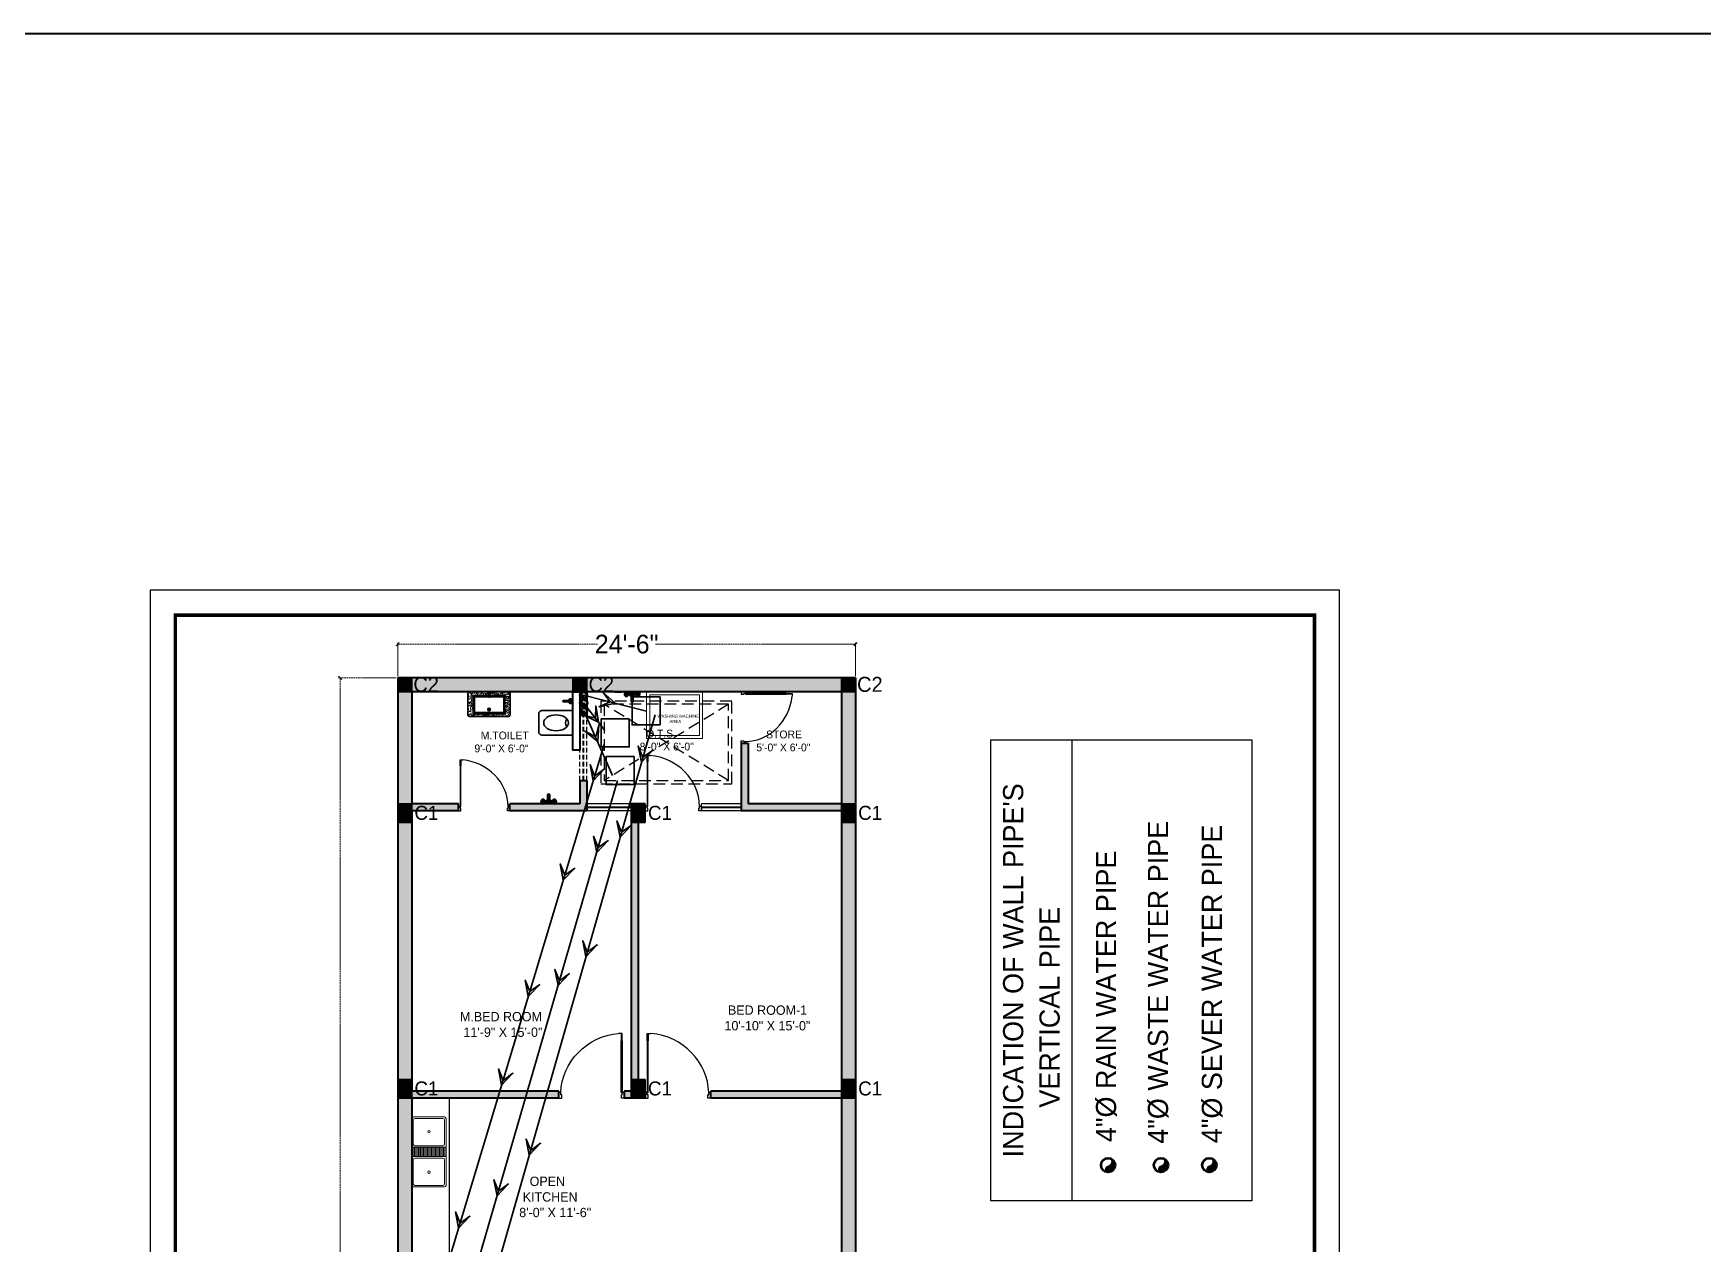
# Model space of a CAD drawing. Header units: millimetres. Extents: x -6808 to 215771, y -89660 to -16303.
# Drawn here: x 109101 to 110174, y -47387 to -46609 of the extents above; entities that cross this region are included whole.
import ezdxf

# ---------------------------------------------------------------- set-up
doc = ezdxf.new("R2010")
doc.units = ezdxf.units.MM
doc.header["$PDMODE"] = 35
for name, pattern in [('ACAD_ISO10W100', [18, 12, -3, 0, -3]), ('DASHED', [0.75, 0.5, -0.25]), ('DASHED2', [0.375, 0.25, -0.125])]:
    doc.linetypes.add(name, pattern=pattern)
doc.layers.get('0').update_dxf_attribs({"color": 8})
for name, color, linetype, lineweight, true_color in [('AR.furniture', 7, 'Continuous', 35, 0x009e9e), ('furniture layout', 7, 'Continuous', 25, 0x006161), ('wall hatch', 7, 'Continuous', 9, 0x4a4a4a)]:
    doc.layers.add(name, color=color, linetype=linetype, lineweight=lineweight, true_color=true_color)
for name, color, linetype, lineweight in [('col.center', 5, 'ACAD_ISO10W100', 15), ('column', 5, 'Continuous', 30), ('dim2', 6, 'Continuous', 20), ('ELECTRICAL', 150, 'Continuous', 30), ('FIXture', 132, 'Continuous', 13), ('FURNITURE 2', 33, 'Continuous', 25), ('plaster line', 150, 'DASHED2', 30), ('PLUMBING', 6, 'Continuous', 13), ('Projection', 190, 'DASHED', 25), ('SANITARY', 6, 'Continuous', 30), ('text', 7, 'Continuous', 25), ('wall', 7, 'Continuous', 35), ('WWP', 6, 'Continuous', 50)]:
    doc.layers.add(name, color=color, linetype=linetype, lineweight=lineweight)
for name, color, linetype in [('FORMAT', 7, 'Continuous'), ('NET 01', 8, 'Continuous'), ('WIN', 5, 'Continuous')]:
    doc.layers.add(name, color=color, linetype=linetype)
doc.styles.add('SAJ', font='eurr____.ttf')
doc.dimstyles.new('SAJ', dxfattribs={"dimtxt": 5, "dimasz": 2, "dimexe": 1, "dimexo": 1, "dimgap": 0.09375, "dimtad": 0, "dimdec": 1, "dimzin": 0, "dimdsep": 46, "dimlunit": 4, "dimtxsty": 'SAJ', "dimblk": 'OBLIQUE', "dimcen": 0.125, "dimdle": 0.375, "dimadec": 0, "dimazin": 0, "dimtfac": 1, "dimtdec": 1, "dimtofl": 0, "dimtmove": 0, "dimatfit": 3, "dimldrblk": 'OBLIQUE', "dimfxl": 1, "dimtolj": 1, "dimtzin": 0, "dimlwd": 5, "dimlwe": 5, "dimarcsym": 1})

# ---------------------------------------------------------------- blocks, each defined once
blk = doc.blocks.new('_Oblique')
at = {"color": 0, "linetype": 'ByBlock', "lineweight": -2}
blk.add_line((-0.5, -0.5), (0.5, 0.5), dxfattribs=at)
blk = doc.blocks.new('*D1456')
at = {"layer": 'Defpoints', "color": 0, "transparency": 16777216}
for p in [(109629.4383211159, -47001.65709706265), (109335.4383211158, -47023.23086066107), (109629.4383211159, -47023.23086066107)]:
    blk.add_point(p, dxfattribs=at)
at = {"layer": 'dim2', "color": 0, "linetype": 'DASHED', "lineweight": 5, "transparency": 16777216}
for p, q in [((109335.4383211158, -47022.23086066107), (109335.4383211158, -47000.65709706263)), ((109629.4383211159, -47022.23086066107), (109629.4383211159, -47000.65709706263)), ((109335.0633211159, -47001.65709706265), (109463.9833376357, -47001.65709706265)), ((109629.8133211158, -47001.65709706265), (109500.893304596, -47001.65709706265))]:
    blk.add_line(p, q, dxfattribs=at)
at = {"layer": 'dim2', "color": 0, "lineweight": 5, "transparency": 16777216, "xscale": 2, "yscale": 2, "zscale": 2, "rotation": 180}
blk.add_blockref('_Oblique', (109335.4383211158, -47001.65709706265), dxfattribs=at)
at = {"layer": 'dim2', "color": 0, "lineweight": 5, "transparency": 16777216, "xscale": 2, "yscale": 2, "zscale": 2}
blk.add_blockref('_Oblique', (109629.4383211159, -47001.65709706265), dxfattribs=at)
at = {"layer": 'dim2', "color": 0, "transparency": 16777216, "insert": (109482.4383211159, -47001.65709706265), "char_height": 12, "attachment_point": 5, "style": 'SAJ'}
blk.add_mtext('\\A1;24\'-6"', dxfattribs=at)
blk = doc.blocks.new('*D1457')
at = {"layer": 'Defpoints', "color": 0, "transparency": 16777216}
for p in [(109335.4383211158, -47023.23086066107), (109298.4519722955, -47811.23086066107), (109335.4383211158, -47811.23086066107)]:
    blk.add_point(p, dxfattribs=at)
at = {"layer": 'dim2', "color": 0, "linetype": 'DASHED', "lineweight": 5, "transparency": 16777216}
for p, q in [((109334.4383211158, -47023.23086066107), (109297.4519722955, -47023.23086066107)), ((109298.4519722955, -47022.85586066107), (109298.4519722955, -47398.81993004432)), ((109298.4519722955, -47811.60586066107), (109298.4519722955, -47435.64179127781)), ((109334.4383211158, -47811.23086066107), (109297.4519722955, -47811.23086066107))]:
    blk.add_line(p, q, dxfattribs=at)
at = {"layer": 'dim2', "color": 0, "lineweight": 5, "transparency": 16777216, "xscale": 2, "yscale": 2, "zscale": 2}
for p, rotation in [((109298.4519722955, -47023.23086066107), 90), ((109298.4519722955, -47811.23086066107), 270)]:
    blk.add_blockref('_Oblique', p, dxfattribs=dict(at, rotation=rotation))
at = {"layer": 'dim2', "color": 0, "transparency": 16777216, "insert": (109298.4519722955, -47417.23086066104), "char_height": 12, "attachment_point": 5, "rotation": 90, "style": 'SAJ'}
blk.add_mtext('\\A1;65\'-8"', dxfattribs=at)
blk = doc.blocks.new('QEWFWE')
at = {"layer": 'NET 01'}
for p, q in [((238503.447248156, 15011.84604531023), (238503.447248156, 15015.76753637501)), ((238503.447248156, 15015.76753637501), (238505.4079936855, 15015.76753637501)), ((238503.9780872839, 15011.84604531023), (238503.447248156, 15011.84604531023)), ((238503.447248156, 15011.84604531023), (238503.447248156, 14988.31709892158)), ((238503.9780872839, 15015.767536375), (238503.9780872839, 15011.84604531023)), ((238503.9780872839, 14988.31709892158), (238503.9780872839, 15011.84604531023)), ((238503.447248156, 14988.31709892158), (238503.447248156, 14984.39560785534)), ((238503.9780872839, 14988.31709892158), (238503.447248156, 14988.31709892158)), ((238503.447248156, 14984.39560785534), (238503.9780872839, 14984.39560785534)), ((238503.9780872839, 14984.39560785534), (238503.9780872839, 14988.31709892158))]:
    blk.add_line(p, q, dxfattribs=at)
for points in [[(238503.447248156, 14984.39560785534), (238502.397248156, 14984.39560785534), (238502.397248156, 14981.39560785623), (238503.8972481559, 14981.39560785623), (238503.8972481559, 14982.89560785623), (238503.8972481559, 14983.19560785624), (238503.447248156, 14983.19560785624)], [(238536.0159434743, 14984.39560785679), (238537.0659434743, 14984.39560785679), (238537.0659434743, 14981.39560785768), (238535.5659434743, 14981.39560785768), (238535.5659434743, 14982.89560785768), (238535.5659434743, 14983.19560785768), (238536.0159434743, 14983.19560785768)]]:
    blk.add_lwpolyline(points, close=True, dxfattribs=at)
blk.add_ellipse((238504.1825277307, 14985.62107381455), major_axis=(-29.26720776775804, 13.54059412585916), ratio=0.9257658053637364, start_param=-2.718612033376265, end_param=-1.204625234293297, dxfattribs=at)
blk = doc.blocks.new('A$C32B276F4')
at = {"layer": 'column'}
blk.add_hatch(color=256, dxfattribs=at).paths.add_polyline_path([(9, 4e-16), (9, 9), (0, 9), (0, 0)])
for p, q in [((0, 0), (0, 9)), ((0, 9), (9, 9)), ((9, 0), (0, 0)), ((9, 9), (9, 0))]:
    blk.add_line(p, q, dxfattribs=at)
at = {"layer": 'col.center', "linetype": 'ByBlock', "insert": (10.02063704890315, 9.5863662876543), "char_height": 9.6, "width": 293.6941008602527, "attachment_point": 1, "style": 'SAJ'}
blk.add_mtext('\\A1;{\\fCentury Gothic|b0|i0|c0|p34;C2}', dxfattribs=at)
blk = doc.blocks.new('c1')
at = {"layer": 'column'}
blk.add_hatch(color=256, dxfattribs=at).paths.add_polyline_path([(58376.49144356491, -43564.36150552611), (58385.4914435649, -43564.36150552611), (58385.4914435649, -43552.3615055261), (58376.49144356491, -43552.3615055261)])
for p, q in [((58376.49144356491, -43552.3615055261), (58376.49144356491, -43564.36150552611)), ((58376.49144356491, -43552.3615055261), (58385.4914435649, -43552.3615055261)), ((58385.4914435649, -43564.36150552611), (58385.4914435649, -43552.3615055261)), ((58376.49144356491, -43564.36150552611), (58385.4914435649, -43564.36150552611))]:
    blk.add_line(p, q, dxfattribs=at)
blk = doc.blocks.new('A$C1B5F73BC')
at = {"layer": 'AR.furniture', "lineweight": 5, "ltscale": 2}
h = blk.add_hatch(dxfattribs=at)
h.set_pattern_fill('AR-CONC', color=256, scale=0.02, angle=270, style=0)
h.set_pattern_definition([(320, (-48146.49637926406, 23798.40512465773), (-0.3187817107780624, -3.64369337992008), [0.381, -4.190999999999998]), (265, (-48146.49637926406, 23798.40512465773), (3.821132857643598, 0.7048565195133392), [0.3048, -3.352799999999998]), (10.45099999999996, (-48146.52294426406, 23798.10148465773), (3.502333756405836, -2.938850033319181), [0.3237999999999999, -3.561799999999998]), (316.1842, (-48145.48037926405, 23798.40512465773), (-0.8408465586545439, -5.421580817842597), [0.5715, -6.2865]), (6.635599999999986, (-48145.55044926405, 23797.95332665774), (4.948511117800983, -4.748084689324743), [0.4856999999999996, -5.342699999999993]), (261.1840000000001, (-48145.48037926405, 23798.40512465773), (4.948502357211951, -4.748092116278677), [0.4571999999999996, -5.029199999999993]), (291, (-48145.73437926405, 23797.89712465774), (-2.045310370335247, -3.032297596707665), [0.381, -4.190999999999998]), (236, (-48145.73437926405, 23797.89712465774), (3.683759322446384, -1.236040566952942), [0.3048, -3.352799999999998]), (341.4514, (-48145.90482126406, 23797.64443465774), (1.638457154321148, -4.268329815402489), [0.3237999999999999, -3.561799999999998]), (307.5, (-48146.49637926406, 23798.40512465773), (1.691100777463059, -0.0617720650118367), [0, -3.312159999999995, 0, -3.403599999999995, 0, -3.365499999999995]), (277.5, (-48146.49637926406, 23798.40512465773), (2.003611496362389, -1.336393250206113), [0, -1.940559999999999, 0, -3.235959999999998, 0, -1.282699999999999]), (237.5, (-48146.49637926406, 23799.53796465774), (-0.1145748798534694, -2.711811903337423), [0, -1.27, 0, -3.9624, 0, -5.257799999999996]), (227.5, (-48146.49637926406, 23800.04596465773), (0.5085298206666601, -2.962583627720361), [0, -1.650999999999998, 0, -2.631439999999996, 0, -3.733799999999996])])
h.paths.add_polyline_path([(31.35958870695322, -3.141281806281766), (31.35958870692411, -18.65405930098495), (4.655577305995386, -18.65405930098495), (4.655577305995386, -3.141281806267211), (17.60435258047073, -3.141281806281766), (17.60435258047073, -2.251172314482095, -0.8430389971073416), (17.99059268817678, 6.0378289e-09), (0, 0), (0, -14.00000000000727), (0, -15.00000000000727), (2.91038e-11, -19.50000000002073, 0.4142135623712015), (1.50000000002535, -21.00000000000728), (34.48142202453154, -21.00000000000727, 0.4142135623730951), (35.98142202453164, -19.50000000000717), (35.98142202453164, -15.00000000000727), (35.98142202453164, -14.00000000000727), (35.98142202453164, -7.276000000000001e-12), (17.99059268817678, 6.0378293e-09, -0.8430389970957755), (18.37683279591147, -2.251172314471806), (18.37683279591147, -3.141281806281766)])
at = {"layer": 'AR.furniture', "lineweight": 30, "ltscale": 2}
for p, q in [((0, 0), (0, -14.00000000000727)), ((0, -14.00000000000727), (0, -14.00000000000727)), ((35.98142202453164, -7.276000000000001e-12), (35.98142202453164, -14.00000000000727)), ((35.98142202453164, -14.00000000000727), (35.98142202453164, -14.00000000000727))]:
    blk.add_line(p, q, dxfattribs=at)
at = {"layer": 'AR.furniture', "lineweight": 30}
for p, q in [((17.60435258047073, -4.634881286598102), (17.60435258047073, -1.82544799106108)), ((17.60435258047073, -4.634881286598102), (18.37683279591147, -4.634881286598102)), ((17.99071101227309, -13.93364824046148), (17.99071101227309, -14.83313454432209)), ((18.37683279591147, -1.826065975219534), (18.37683279591147, -4.634881286598102)), ((16.91306917651673, -15.0112900762324), (19.06835284804401, -15.0112900762324))]:
    blk.add_line(p, q, dxfattribs=at)
at = {"layer": 'AR.furniture', "lineweight": 30, "ltscale": 2}
blk.add_lwpolyline([(35.98142202453164, -7.276000000000001e-12), (0, 0)], dxfattribs=at)
blk.add_lwpolyline([(0, -14.00000000000727), (0, -15.00000000000727), (0, -15.00000000000727), (2.91038e-11, -19.50000000002183, 0.4142135623717188), (1.500000000029103, -21.00000000000727), (34.48142202453164, -21.00000000000727, 0.4142135623730533), (35.98142202453164, -19.50000000000727), (35.98142202453164, -15.00000000000727), (35.98142202453164, -15), (35.98142202453164, -14.00000000000727)], format="xyb", dxfattribs=at)
at = {"layer": 'AR.furniture', "lineweight": 30}
for points in [[(17.60435258047073, -3.141281806281766), (4.655577305995394, -3.141281806267211), (4.655577305995394, -18.65405930098495), (31.35958870692411, -18.65405930098495), (31.35958870695322, -3.141281806281766), (18.37683279591147, -3.141281806281766)], [(17.60435258047073, -4.141281806267214), (5.655577305995393, -4.141281806267214), (5.655577305995393, -17.65405930098495), (30.35958870692411, -17.65405930098495), (30.35958870695322, -4.141281806267214), (18.37683279591147, -4.141281806267214)]]:
    blk.add_lwpolyline(points, dxfattribs=at)
for radius in [1.077641835761254, 0.6914017280388655]:
    blk.add_circle((17.99071101227309, -15.0112900762324), radius, dxfattribs=at)
for radius, start, end in [(1.158720323167172, 289.6397000002672, 250.3485999996421), (0.7724802154447814, 300.2445999992152, 239.6569000000239)]:
    blk.add_arc((17.99059268817655, -1.158720317129336), radius, start, end, dxfattribs=at)
blk = doc.blocks.new('W.C')
at = {"layer": 'AR.furniture', "lineweight": 30, "ltscale": 3}
blk.add_lwpolyline([(41572.37444388455, -1963.336699025685), (41572.37444388455, -1947.502238046189), (41552.46565824292, -1947.502238046189, 0.4142135623730898), (41550.42849591188, -1949.539400377221), (41550.42849591188, -1961.299536694608, 0.4142135623730951), (41552.46565824292, -1963.336699025685)], format="xyb", close=True, dxfattribs=at)
blk.add_arc((41572.19666471007, -1955.419468535937), 4.599524881314687, 145.5058926489781, 214.4941073510266, dxfattribs=at)
blk.add_ellipse((41561.55712293681, -1955.419468535937), major_axis=(7.964773629046628, 0), ratio=0.6406169392411422, dxfattribs=at)
blk = doc.blocks.new('A$C2ABB695D')
at = {"layer": 'AR.furniture', "lineweight": 30}
for p, q in [((4.13609783312131, 1.99691295661614), (0.4999978331179591, 1.99691295661614)), ((0.4999978331179591, 0.9969129566161428), (4.136897833115654, 0.9969129566161428))]:
    blk.add_line(p, q, dxfattribs=at)
blk.add_circle((4.999997833117959, 1.49691295661614), 0.5, dxfattribs=at)
for centre, radius, start, end in [((0.4999978331179591, 1.49691295661614), 0.5, 90, 270), ((4.999997833117959, 1.49691295661614), 1.5, 199.6513999998952, 160.3602999999291), ((4.999997833117959, 1.49691295661614), 1, 210.3431000000814, 149.7554000001396)]:
    blk.add_arc(centre, radius, start, end, dxfattribs=at)
blk = doc.blocks.new('CVGDRF')
at = {"layer": 'AR.furniture'}
for p, q in [((91951.07127386768, -21891.25163225086), (91951.07127386768, -21894.88853225086)), ((91952.07127386768, -21894.88773225086), (91952.07127386768, -21891.25163225086)), ((91947.46427386768, -21895.62663225086), (91947.19627386768, -21895.62663225086)), ((91947.46737386768, -21895.87663225086), (91947.19627386768, -21895.87663225086)), ((91947.82127386768, -21895.27273225086), (91947.82127386768, -21895.00163225087)), ((91947.82127386768, -21896.23363225086), (91947.82127386768, -21896.50163225087)), ((91948.07127386768, -21895.26963225087), (91948.07127386768, -21895.00163225087)), ((91948.07127386768, -21896.23053225086), (91948.07127386768, -21896.50163225087)), ((91948.42517386768, -21895.62663225086), (91948.69627386768, -21895.62663225086)), ((91948.42827386766, -21895.87663225086), (91948.69627386768, -21895.87663225086)), ((91954.71427386768, -21895.62663225086), (91954.44627386768, -21895.62663225086)), ((91954.71737386768, -21895.87663225086), (91954.44627386768, -21895.87663225086)), ((91955.07127386768, -21895.27273225087), (91955.07127386768, -21895.00163225087)), ((91955.07127386768, -21896.23363225086), (91955.07127386768, -21896.50163225087)), ((91955.32127386768, -21895.26963225087), (91955.32127386768, -21895.00163225087)), ((91955.32127386768, -21896.23053225086), (91955.32127386768, -21896.50163225087)), ((91955.67517386768, -21895.62663225086), (91955.94627386768, -21895.62663225086)), ((91955.67827386767, -21895.87663225086), (91955.94627386768, -21895.87663225086))]:
    blk.add_line(p, q, dxfattribs=at)
for centre, radius in [((91947.94627386768, -21895.75163225086), 1.375), ((91946.94627386768, -21895.75163225086), 0.2795085), ((91947.94627386768, -21895.75163225086), 0.5), ((91947.94627386768, -21894.75163225087), 0.2795085), ((91947.94627386768, -21896.75163225087), 0.2795085), ((91948.94627386768, -21895.75163225086), 0.2795085), ((91951.57127386768, -21895.75163225086), 0.5), ((91955.19627386768, -21895.75163225086), 1.375), ((91954.19627386768, -21895.75163225086), 0.2795085), ((91955.19627386768, -21895.75163225086), 0.5), ((91955.19627386768, -21894.75163225087), 0.2795085), ((91955.19627386768, -21896.75163225087), 0.2795085), ((91956.19627386768, -21895.75163225086), 0.2795085)]:
    blk.add_circle(centre, radius, dxfattribs=at)
for centre, radius, start, end in [((91951.57127386768, -21891.25163225086), 0.5, 0, 180), ((91947.94627386768, -21895.75163225086), 1, 105.2406999999566, 164.2093000000541), ((91947.94627386768, -21895.75163225086), 1, 196.2342200000092, 253.9046899999101), ((91947.94627386768, -21895.75163225086), 1, 16.4412999998578, 74.0788999998228), ((91947.94627386768, -21895.75163225086), 1, 286.1199999996705, 344.0884000000242), ((91951.57127386768, -21895.75163225086), 1.5, 109.6514000002878, 70.36029999980285), ((91951.57127386768, -21895.75163225086), 1, 120.3430999999761, 59.75539999985453), ((91955.19627386768, -21895.75163225086), 1, 106.1199999996706, 164.0884000000242), ((91955.19627386768, -21895.75163225086), 1, 196.4412500000557, 254.0788699999682), ((91955.19627386768, -21895.75163225086), 1, 285.2406999999566, 344.2093000000542), ((91955.19627386768, -21895.75163225086), 1, 16.23419999995927, 73.90470000020048)]:
    blk.add_arc(centre, radius, start, end, dxfattribs=at)
blk = doc.blocks.new('SINK')
at = {"layer": 'FIXture'}
for p, q in [((94244.1603941147, -43664.33779772234), (94244.1603941147, -43707.33779772232)), ((94265.1603941147, -43663.33779772232), (94245.1603941147, -43663.33779772232)), ((94245.1603941147, -43665.33779772233), (94245.1603941147, -43680.83779772232)), ((94264.16039411475, -43664.33779772234), (94246.16039411473, -43664.33779772234)), ((94265.1603941147, -43680.83779772232), (94265.1603941147, -43665.33779772233)), ((94266.1603941147, -43707.33779772232), (94266.1603941147, -43664.33779772234)), ((94266.1603941147, -43682.83779772233), (94244.1603941147, -43682.83779772233)), ((94245.00654796085, -43688.83779772231), (94245.00654796085, -43682.83779772233)), ((94245.85270180699, -43688.83779772231), (94245.85270180699, -43682.83779772233)), ((94264.16039411475, -43681.83779772232), (94246.16039411473, -43681.83779772232)), ((94246.69885565316, -43688.83779772231), (94246.69885565316, -43682.83779772233)), ((94247.54500949934, -43688.83779772231), (94247.54500949934, -43682.83779772233)), ((94248.39116334547, -43688.83779772231), (94248.39116334547, -43682.83779772233)), ((94249.23731719164, -43688.83779772231), (94249.23731719164, -43682.83779772233)), ((94250.08347103775, -43688.83779772231), (94250.08347103775, -43682.83779772233)), ((94250.92962488394, -43688.83779772231), (94250.92962488394, -43682.83779772233)), ((94251.77577873008, -43688.83779772231), (94251.77577873008, -43682.83779772233)), ((94252.62193257624, -43688.83779772231), (94252.62193257624, -43682.83779772233)), ((94253.4680864224, -43688.83779772231), (94253.4680864224, -43682.83779772233)), ((94254.31424026855, -43688.83779772231), (94254.31424026855, -43682.83779772233)), ((94255.16039411473, -43688.83779772231), (94255.16039411473, -43682.83779772233)), ((94256.00654796086, -43688.83779772231), (94256.00654796086, -43682.83779772233)), ((94256.85270180703, -43688.83779772231), (94256.85270180703, -43682.83779772233)), ((94257.69885565316, -43688.83779772231), (94257.69885565316, -43682.83779772233)), ((94258.54500949931, -43688.83779772231), (94258.54500949931, -43682.83779772233)), ((94259.39116334547, -43688.83779772231), (94259.39116334547, -43682.83779772233)), ((94260.23731719163, -43688.83779772231), (94260.23731719163, -43682.83779772233)), ((94261.08347103775, -43688.83779772231), (94261.08347103775, -43682.83779772233)), ((94261.92962488397, -43688.83779772231), (94261.92962488397, -43682.83779772233)), ((94262.7757787301, -43688.83779772231), (94262.7757787301, -43682.83779772233)), ((94263.62193257626, -43688.83779772231), (94263.62193257626, -43682.83779772233)), ((94264.4680864224, -43688.83779772231), (94264.4680864224, -43682.83779772233)), ((94265.31424026855, -43688.83779772231), (94265.31424026855, -43682.83779772233)), ((94244.1603941147, -43688.83779772231), (94266.1603941147, -43688.83779772231)), ((94245.1603941147, -43690.83779772233), (94245.1603941147, -43706.33779772233)), ((94245.1603941147, -43706.33779772233), (94245.1603941147, -43690.83779772233)), ((94264.16039411475, -43689.83779772232), (94246.16039411473, -43689.83779772232)), ((94265.1603941147, -43706.33779772233), (94265.1603941147, -43690.83779772234)), ((94265.1603941147, -43690.83779772234), (94265.1603941147, -43706.33779772233)), ((94245.1603941147, -43708.33779772231), (94265.1603941147, -43708.33779772231)), ((94246.16039411473, -43707.33779772232), (94264.16039411475, -43707.33779772232)), ((94264.16039411475, -43707.33779772232), (94246.16039411473, -43707.33779772232))]:
    blk.add_line(p, q, dxfattribs=at)
for centre in [(94255.16039411473, -43672.83779772233), (94255.16039411473, -43698.83779772233)]:
    blk.add_circle(centre, 0.7659578620507025, dxfattribs=at)
for centre, start, end in [((94245.1603941147, -43664.33779772234), 90, 180), ((94246.16039411473, -43665.33779772233), 90, 180), ((94264.16039411475, -43665.33779772233), 0, 90), ((94265.1603941147, -43664.33779772234), 0, 90), ((94246.16039411473, -43680.83779772232), 180, 270), ((94264.16039411475, -43680.83779772232), 270, 0), ((94246.16039411473, -43690.83779772233), 90, 180), ((94264.16039411475, -43690.83779772234), 0, 90), ((94245.1603941147, -43707.33779772232), 180, 270), ((94246.16039411473, -43706.33779772233), 180, 270), ((94246.16039411473, -43706.33779772233), 180, 270), ((94264.16039411475, -43706.33779772233), 270, 0), ((94264.16039411475, -43706.33779772233), 270, 0), ((94265.1603941147, -43707.33779772232), 270, 0)]:
    blk.add_arc(centre, 0.9999999999999608, start, end, dxfattribs=at)
blk = doc.blocks.new('A$C441856DA')
at = {"layer": 'WWP', "linetype": 'DASHED', "lineweight": 50, "ltscale": 4}
h = blk.add_hatch(color=5, dxfattribs=at)
h.set_gradient(color1=(0, 0, 255), color2=(61, 61, 255), one_color=1, tint=0.6200000047683716)
edge = h.paths.add_edge_path()
edge.add_ellipse((2.374317246809368, 4.678327908171922), major_axis=(-1.373518273130994, 1.373518273130994), ratio=0.9999999999981376, start_angle=149.4314982686687, end_angle=262.4298025918847)
edge.add_ellipse((3.011238057544685, 3.013573222968261), major_axis=(2.111409534936131, 2.111409534936131), ratio=0.9999999999986804, start_angle=315.000000000032, end_angle=387.34558145354316, ccw=False)
edge.add_ellipse((3.011238057544685, 3.013573222968261), major_axis=(-2.111409534935055, 2.111409534935055), ratio=0.9999999999986297, start_angle=119.1630726582516, end_angle=225.0000000001091, ccw=False)
edge.add_ellipse((3.246313240175368, 1.289862264849944), major_axis=(1.100554929954155, 1.100554929954155), ratio=0.9999999999992372, start_angle=59.43149826863652, end_angle=182.5773778050134, ccw=False)
at = {"layer": 'WWP', "color": 5, "lineweight": 50, "ltscale": 4}
blk.add_circle((3.000005755398888, 3.000000025873305), 3, dxfattribs=at)
blk = doc.blocks.new('A$C78740413')
at = {"layer": 'WWP', "linetype": 'DASHED', "lineweight": 50, "ltscale": 4}
h = blk.add_hatch(color=3, dxfattribs=at)
h.set_gradient(color1=(0, 255, 0), color2=(0, 235, 0), one_color=1, tint=0.4600000083446503)
edge = h.paths.add_edge_path()
edge.add_ellipse((2.374317246823915, 4.678329900059907), major_axis=(-1.373518273130994, 1.373518273130994), ratio=0.9999999999981376, start_angle=149.4314982686687, end_angle=262.4298025918847)
edge.add_ellipse((3.011238057559237, 3.013575214856246), major_axis=(2.111409534936131, 2.111409534936131), ratio=0.9999999999986804, start_angle=315.000000000032, end_angle=387.34558145354316, ccw=False)
edge.add_ellipse((3.011238057559237, 3.013575214856246), major_axis=(-2.111409534935055, 2.111409534935055), ratio=0.9999999999986297, start_angle=119.1630726582516, end_angle=225.0000000001091, ccw=False)
edge.add_ellipse((3.24631324018992, 1.289864256737927), major_axis=(1.100554929954155, 1.100554929954155), ratio=0.9999999999992372, start_angle=59.43149826863652, end_angle=182.5773778050134, ccw=False)
at = {"layer": 'WWP', "color": 3, "lineweight": 50, "ltscale": 4}
blk.add_circle((3.00000575541344, 3.000002017768564), 3, dxfattribs=at)
blk = doc.blocks.new('A$C40ED434F')
at = {"layer": 'WWP', "ltscale": 2}
h = blk.add_hatch(color=256, dxfattribs=at)
h.set_gradient(color1=(255, 0, 255), color2=(255, 61, 255), one_color=1, tint=0.6200000047683716)
edge = h.paths.add_edge_path()
edge.add_ellipse((2.374317246809368, 4.678328149253498), major_axis=(-1.373518273130994, 1.373518273130994), ratio=0.9999999999981376, start_angle=149.4314982686687, end_angle=262.4298025918847)
edge.add_ellipse((3.011238057544685, 3.013573464049841), major_axis=(2.111409534936131, 2.111409534936131), ratio=0.9999999999986804, start_angle=315.000000000032, end_angle=387.34558145354316, ccw=False)
edge.add_ellipse((3.011238057544685, 3.013573464049841), major_axis=(-2.111409534935055, 2.111409534935055), ratio=0.9999999999986297, start_angle=119.1630726582516, end_angle=225.0000000001091, ccw=False)
edge.add_ellipse((3.246313240175368, 1.28986250593152), major_axis=(1.100554929954155, 1.100554929954155), ratio=0.9999999999992372, start_angle=59.43149826863652, end_angle=182.5773778050134, ccw=False)
blk.add_circle((3.000005755398888, 3.000000266954884), 3, dxfattribs=at)
blk = doc.blocks.new('A$C663E713A')
at = {"layer": 'SANITARY'}
for points in [[(-4.258887202e-06, 1.7213096726e-06), (-4.258887202e-06, 10.55350848385569), (1.470434933748038, 2.854016774221236)], [(-4.258894478000001e-06, 1.7213205865e-06), (8.593550353478348, 6.125956676365602), (1.470434933748038, 2.854016774217599)]]:
    blk.add_lwpolyline(points, dxfattribs=at)
blk = doc.blocks.new('A$C0D8E6227')
at = {"layer": 'SANITARY', "color": 3}
for points in [[(5.445238567153865, -4.4420994527e-06), (-2.19930589083e-05, 9.040219140228146), (5.232251870809704, 3.203467113675287)], [(5.445238567146587, -4.4420921768e-06), (9.645760265753779, 9.681530686524637), (5.232251870809704, 3.203467113675287)]]:
    blk.add_lwpolyline(points, dxfattribs=at)
blk = doc.blocks.new('A$C73A82E6C')
at = {"layer": 'SANITARY', "color": 5}
for points in [[(-5.885813152e-07, 4.833537719456217), (9.381545446914968, 9.667076689096575), (3.210543499495543, 4.833537719463492)], [(-5.885740393e-07, 4.83353771946713), (9.381545446922244, -1.2501623132e-06), (3.210543499495543, 4.833537719463492)]]:
    blk.add_lwpolyline(points, dxfattribs=at)

msp = doc.modelspace()

# ---------------------------------------------------------------- hatches: boundary and pattern name
at = {"layer": 'wall hatch', "lineweight": 13}
for points in [[(109629.4383211159, -47023.23086066107), (109335.4383211158, -47023.23086066107), (109335.4383211158, -47715.23086066104), (109357.1883211159, -47715.23086066107), (109357.1883211159, -47706.23086066104), (109344.4383211159, -47706.23086066107), (109344.4383211159, -47562.23086066107), (109422.9896493831, -47562.23086066104), (109422.9896493831, -47557.73086066104), (109344.4383211158, -47557.73086066108), (109344.4383211158, -47482.73086066156), (109348.9383211166, -47482.73086066156), (109348.9383211166, -47478.23086066156), (109344.4383211158, -47478.23086066156), (109344.4383211158, -47436.23086066107), (109348.9383211159, -47436.23086066107), (109348.9383211158, -47431.73086066107), (109344.4383211158, -47431.73086066107), (109344.4383211158, -47293.23086066104), (109438.9383215515, -47293.23086066104), (109438.9383215515, -47288.73086066104), (109344.4383211158, -47288.73086066104), (109344.4383211158, -47108.73086066107), (109374.4383211158, -47108.73086066107), (109374.4383211158, -47104.23086066107), (109344.4383211159, -47104.23086066107), (109344.4383211159, -47097.23086066107), (109344.4383211159, -47032.23086066107), (109452.4383211159, -47032.23086066107), (109452.4383211159, -47047.23086066107), (109456.9383211158, -47047.23086066107), (109456.9383211158, -47032.23086066107), (109620.4383211158, -47032.23086066107), (109620.4383211158, -47104.23086066107), (109560.4383211159, -47104.23086066107), (109560.4383211159, -47065.23086031868), (109555.9383211158, -47065.23086031868), (109555.9383211158, -47108.73086066107), (109620.4383211158, -47108.73086066107), (109620.4383211158, -47144.73086066107), (109620.4383211159, -47288.73086066107), (109536.4383206802, -47288.73086066104), (109536.4383206802, -47293.23086066104), (109620.4383211159, -47293.23086066107), (109620.4383211159, -47500.73086066104), (109555.9383211159, -47500.73086066104), (109555.9383211159, -47509.73086066104), (109620.4383211159, -47509.73086066104), (109620.4383211159, -47710.73086066107), (109611.4383211159, -47710.73086066104), (109611.4383211159, -47715.23086066104), (109629.4383211159, -47715.23086066104)], [(109456.9383211159, -47089.23086066107), (109452.4383211159, -47089.23086066107), (109452.4383211159, -47104.23086066107), (109407.4383207735, -47104.23086066107), (109407.4383207735, -47108.73086066107), (109456.9383211159, -47108.73086066107)], [(109489.9383211158, -47108.73086066107), (109494.4383211158, -47108.73086066107), (109494.4383211158, -47104.23086066108), (109485.4383211158, -47104.23086066107), (109485.4383211159, -47288.73086066104), (109480.9383211159, -47288.73086066104), (109480.9383211159, -47293.23086066104), (109494.4383211159, -47293.23086066104), (109494.4383211158, -47288.73086066104), (109489.9383211159, -47288.73086066104)]]:
    msp.add_hatch(color=256, dxfattribs=at).paths.add_polyline_path(points)

# ---------------------------------------------------------------- linework, layer by layer
msp.add_line((109368.4383211158, -47293.2308606628), (109368.4383211159, -47407.73086066282))
at = {"layer": 'FORMAT', "color": 0}
msp.add_lwpolyline([(109176.450310351, -46966.89176708426), (109176.450310351, -48051.54167987748), (109940.2880292275, -48051.54167987748), (109940.2880292275, -46966.89176708426)], close=True, dxfattribs=at)
msp.add_lwpolyline([(109176.450310351, -46966.89176708426), (109176.450310351, -48051.54167987748), (109940.2880292275, -48051.54167987748), (109940.2880292275, -46966.89176708426)], close=True, dxfattribs=at)
at = {"layer": 'FORMAT', "color": 0, "const_width": 2.239929246831306}
msp.add_lwpolyline([(109192.5272126093, -46982.96866934268), (109192.5272126093, -48035.46477761912), (109924.2111269691, -48035.46477761912), (109924.2111269691, -46982.96866934268)], close=True, dxfattribs=at)
msp.add_lwpolyline([(109192.5272126093, -46982.96866934268), (109192.5272126093, -48035.46477761912), (109924.2111269691, -48035.46477761912), (109924.2111269691, -46982.96866934268)], close=True, dxfattribs=at)
at = {"layer": 'furniture layout', "linetype": 'ByBlock', "lineweight": 13}
for points in [[(109495.2648520455, -47032.23086066107), (109531.2648520455, -47032.23086066107), (109531.2648520455, -47062.23086066107), (109495.2648520455, -47062.23086066107)], [(109497.2648520455, -47034.23086066107), (109529.2648520455, -47034.23086066107), (109529.2648520455, -47060.23086066107), (109497.2648520455, -47060.23086066107)]]:
    msp.add_lwpolyline(points, close=True, dxfattribs=at)
at = {"layer": 'PLUMBING', "linetype": 'Continuous', "lineweight": 25, "ltscale": 9}
msp.add_line((109768.4658650223, -47063.10126259158), (109768.4658650223, -47359.12030578405), dxfattribs=at)
msp.add_lwpolyline([(109716.4005175664, -47359.12030578405), (109716.4005175664, -47063.10126259158), (109883.89632955, -47063.10126259158), (109883.89632955, -47359.12030578405)], close=True, dxfattribs=at)
at = {"layer": 'Projection', "ltscale": 15}
for p, q in [((109547.9383211158, -47089.23086066107), (109467.9383211158, -47040.23086066107)), ((109547.9383211158, -47040.23086066107), (109467.9383211158, -47089.23086066107))]:
    msp.add_line(p, q, dxfattribs=at)
for points in [[(109549.9383211159, -47038.23086066107), (109465.9383211158, -47038.23086066107), (109465.9383211158, -47091.23086066104), (109549.9383211159, -47091.23086066104)], [(109547.9383211158, -47040.23086066107), (109467.9383211158, -47040.23086066107), (109467.9383211158, -47089.23086066107), (109547.9383211158, -47089.23086066107)]]:
    msp.add_lwpolyline(points, close=True, dxfattribs=at)
at = {"layer": 'SANITARY', "color": 3}
for p, q in [((109454.7256998294, -47034.40814066106), (109495.2648520455, -47044.55940293454)), ((109500.7375324098, -47046.91394178571), (109372.4634691313, -47496.03976185066))]:
    msp.add_line(p, q, dxfattribs=at)
at = {"layer": 'SANITARY', "color": 5}
for p, q in [((109454.8105423264, -47039.31908173755), (109468.4341629141, -47057.09372310322)), ((109467.9383211158, -47066.17705458783), (109353.4100253535, -47446.69784893825))]:
    msp.add_line(p, q, dxfattribs=at)
at = {"layer": 'SANITARY'}
for p, q in [((109454.8691167253, -47044.51539911911), (109473.2928255018, -47085.9512267247)), ((109476.6265344104, -47089.23086066107), (109367.9398174585, -47463.64927306076))]:
    msp.add_line(p, q, dxfattribs=at)
at = {"layer": 'SANITARY', "color": 3}
msp.add_lwpolyline([(109503.9146847833, -47035.53036381023), (109485.9146847833, -47035.53036381023), (109485.9146847833, -47053.53036381023), (109503.9146847833, -47053.53036381023)], close=True, dxfattribs=at)
at = {"layer": 'SANITARY', "color": 5}
msp.add_lwpolyline([(109484.1124042536, -47049.65798944833), (109466.1124042536, -47049.65798944833), (109466.1124042536, -47067.65798944833), (109484.1124042536, -47067.65798944833)], close=True, dxfattribs=at)
at = {"layer": 'SANITARY'}
msp.add_lwpolyline([(109487.2952182593, -47073.85049056068), (109469.2952182593, -47073.85049056068), (109469.2952182593, -47091.85049056068), (109487.2952182593, -47091.85049056068)], close=True, dxfattribs=at)
at = {"layer": 'wall'}
for p, q in [((109629.4383211159, -47023.23086066107), (109335.4383211158, -47023.23086066107)), ((109335.4383211158, -47023.23086066107), (109335.4383211158, -47811.23086066107)), ((109452.4383211159, -47032.23086066107), (109344.4383211159, -47032.23086066107)), ((109344.4383211159, -47032.23086066107), (109344.4383211159, -47097.23086066107)), ((109344.4383211159, -47032.23086066107), (109344.4383211159, -47097.23086066107)), ((109620.4383211158, -47032.23086066107), (109456.9383211158, -47032.23086066107)), ((109474.9383211158, -47032.23086066107), (109479.4383211159, -47032.23086066107)), ((109620.4383211158, -47032.23086066107), (109620.4383211158, -47104.23086066107)), ((109629.4383211159, -47023.23086066107), (109629.4383211159, -47811.23086066107)), ((109344.4383211159, -47097.23086066107), (109344.4383211159, -47104.23086066107)), ((109344.4383211159, -47097.23086066107), (109344.4383211159, -47104.23086066107)), ((109344.4383211158, -47108.73086066107), (109344.4383211158, -47288.73086066104)), ((109620.4383211158, -47108.73086066107), (109620.4383211158, -47144.73086066107)), ((109620.4383211159, -47144.73086066107), (109620.4383211159, -47288.73086066107)), ((109344.4383211158, -47293.23086066104), (109344.4383211158, -47431.73086066107)), ((109620.4383211159, -47293.23086066107), (109620.4383211159, -47500.73086066104))]:
    msp.add_line(p, q, dxfattribs=at)
at = {"layer": 'wall', "color": 1}
for p, q in [((109452.4383211159, -47032.23086066107), (109452.4383211159, -47047.23086066107)), ((109456.9383211158, -47032.23086066107), (109456.9383211158, -47047.23086066107)), ((109452.4383211159, -47047.23086066107), (109456.9383211158, -47047.23086066107)), ((109555.9383211158, -47065.23086031868), (109555.9383211158, -47108.73086066107)), ((109555.9383211172, -47065.23086031868), (109560.4383211159, -47065.23086031868)), ((109560.4383211159, -47065.23086031868), (109560.4383211159, -47104.23086066107)), ((109452.4383211159, -47089.23086066107), (109452.4383211159, -47104.23086066107)), ((109452.4383211159, -47089.23086066107), (109456.9383211159, -47089.23086066107)), ((109456.9383211159, -47089.23086066107), (109456.9383211159, -47108.73086066107)), ((109374.4383211158, -47104.23086066107), (109344.4383211159, -47104.23086066107)), ((109374.4383211158, -47108.73086066107), (109374.4383211158, -47104.23086066107)), ((109452.4383211159, -47104.23086066107), (109407.4383207735, -47104.23086066107)), ((109407.4383207735, -47108.73086066107), (109407.4383207735, -47104.23086066107)), ((109494.4383211158, -47104.23086066108), (109485.4383211158, -47104.23086066107)), ((109485.4383211158, -47104.23086066107), (109485.4383211159, -47288.73086066104)), ((109494.4383211158, -47108.73086066107), (109494.4383211158, -47104.23086066107)), ((109620.4383211158, -47104.23086066107), (109560.4383211159, -47104.23086066107)), ((109374.4383211158, -47108.73086066107), (109344.4383211158, -47108.73086066107)), ((109456.9383211159, -47108.73086066107), (109407.4383207734, -47108.73086066107)), ((109489.9383211158, -47108.73086066107), (109489.9383211159, -47288.73086066104)), ((109494.4383211158, -47108.73086066107), (109489.9383211159, -47108.73086066107)), ((109620.4383211158, -47108.73086066107), (109555.9383211158, -47108.73086066107)), ((109438.9383215515, -47288.73086066104), (109344.4383211159, -47288.73086066104)), ((109438.9383215515, -47293.23086066104), (109438.9383215515, -47288.73086066104)), ((109485.4383211159, -47288.73086066104), (109480.9383211159, -47288.73086066104)), ((109480.9383211159, -47288.73086066104), (109480.9383211159, -47293.23086066104)), ((109494.4383211158, -47288.73086066104), (109489.9383211159, -47288.73086066104)), ((109494.4383211158, -47288.73086066104), (109494.4383211159, -47293.23086066104)), ((109620.4383211158, -47288.73086066107), (109536.4383206802, -47288.73086066104)), ((109536.4383206802, -47293.23086066104), (109536.4383206802, -47288.73086066104)), ((109438.9383215515, -47293.23086066104), (109344.4383211159, -47293.23086066104)), ((109494.4383211159, -47293.23086066104), (109480.9383211159, -47293.23086066104)), ((109620.4383211158, -47293.23086066107), (109536.4383206802, -47293.23086066104))]:
    msp.add_line(p, q, dxfattribs=at)
at = {"layer": 'wall'}
msp.add_lwpolyline([(93155.42166140533, -46609.38026671472), (112001.6121548249, -46609.38026671472), (112001.6121548249, -48747.45101528014), (93155.42166140533, -48747.45101528014)], close=True, dxfattribs=at)
at = {"layer": 'wall', "color": 1}
msp.add_lwpolyline([(109447.9383211159, -47032.23086066107), (109452.4383211159, -47032.23086066107), (109452.4383211159, -47069.73086100343), (109447.9383211159, -47069.73086100343)], close=True, dxfattribs=at)
at = {"layer": 'WIN', "linetype": 'DASHED', "ltscale": 6}
for p, q in [((109452.4383211159, -47089.23086066107), (109452.4383211159, -47047.23086066107)), ((109454.4383211159, -47089.23086066107), (109454.4383211158, -47047.23086066107)), ((109454.9383211159, -47089.23086066107), (109454.9383211159, -47047.23086066107)), ((109456.9383211158, -47089.23086066107), (109456.9383211159, -47047.23086066107))]:
    msp.add_line(p, q, dxfattribs=at)
at = {"layer": 'WIN'}
for p, q in [((109485.4383211158, -47104.23086066107), (109456.9383211159, -47104.23086066107)), ((109485.4383211158, -47106.23086066107), (109456.9383211159, -47106.23086066104)), ((109485.4383211158, -47106.73086066107), (109456.9383211159, -47106.73086066107)), ((109555.9383211158, -47104.23086066107), (109530.4383207424, -47104.23086066107)), ((109530.4383207424, -47108.73086066107), (109530.4383207424, -47104.23086066107)), ((109555.9383211158, -47106.23086066107), (109530.4383207424, -47106.23086066107)), ((109555.9383211158, -47106.73086066107), (109530.4383207424, -47106.73086066107)), ((109485.4383211159, -47108.73086066107), (109456.9383211159, -47108.73086066107)), ((109555.9383211158, -47108.73086066107), (109530.4383207424, -47108.73086066107))]:
    msp.add_line(p, q, dxfattribs=at)

# ---------------------------------------------------------------- block references
at = {"linetype": 'ByBlock', "lineweight": 20}
for p, xscale, yscale, zscale in [((-117648.2100732789, -61369.03242065291), 0.9518673649145052, 0.9518673649145052, 0.9518673649145052), ((-138166.6326545875, -62665.42347156126), 1.038400761724914, 1.038400761724914, 1.038400761724914), ((398418.8544594366, -65442.70557337795), -1.211467555345734, 1.211467555345734, 1.211467555345734), ((-179443.4778172047, -65442.70557337795), 1.211467555345734, 1.211467555345734, 1.211467555345734)]:
    msp.add_blockref('QEWFWE', p, dxfattribs=dict(at, xscale=xscale, yscale=yscale, zscale=zscale))
at = {"layer": 'AR.furniture', "xscale": -1, "rotation": 180}
msp.add_blockref('CVGDRF', (17534.39561332563, -68929.48249290409), dxfattribs=at)
at = {"layer": 'AR.furniture', "xscale": -1}
msp.add_blockref('CVGDRF', (201383.9668119525, -25206.99361033788), dxfattribs=at)
at = {"layer": 'column'}
for name, p in [('A$C32B276F4', (109335.4383211158, -47032.23086066107)), ('A$C32B276F4', (109447.9383211158, -47032.23086066107)), ('A$C32B276F4', (109620.4383211158, -47032.23086066107)), ('c1', (50958.94687755087, -3551.869355134972)), ('c1', (51108.94687755092, -3551.869355134972)), ('c1', (51243.94687755091, -3551.869355134972)), ('c1', (50958.94687755087, -3728.86935513495)), ('c1', (51108.94687755092, -3728.86935513495)), ('c1', (51243.94687755091, -3728.86935513495))]:
    msp.add_blockref(name, p, dxfattribs=at)
at = {"layer": 'ELECTRICAL'}
for p, rotation in [((109473.2703700804, -47044.64858765494), 71.53215089840043), ((109486.8820396676, -47075.64158956722), 340.2775806244618), ((109473.1643564102, -47123.67129709297), 340.2775806244618), ((109451.1939541233, -47200.59623961095), 340.2775806244618), ((109414.8067536724, -47327.99869981762), 340.2775806244618)]:
    msp.add_blockref('A$C0D8E6227', p, dxfattribs=dict(at, rotation=rotation))
at = {"layer": 'FURNITURE 2'}
msp.add_blockref('SINK', (15100.27792700115, -3641.893062940465), dxfattribs=at)
at = {"layer": 'furniture layout'}
msp.add_blockref('A$C2ABB695D', (109441.4383232906, -47039.72792677033), dxfattribs=at)
at = {"layer": 'furniture layout', "linetype": 'ByBlock', "lineweight": 13, "xscale": -1, "rotation": 180}
msp.add_blockref('W.C', (67875.56387723915, -49007.56755967894), dxfattribs=at)
at = {"layer": 'plaster line', "linetype": 'Continuous', "xscale": 0.7585714285714285, "yscale": 0.7585714285714285, "zscale": 0.7585714285714285}
msp.add_blockref('A$C1B5F73BC', (109380.4383211159, -47032.23086066104), dxfattribs=at)
at = {"layer": 'PLUMBING', "linetype": 'ByBlock', "ltscale": 2, "rotation": 269.9999999999999}
for name, p, xscale, yscale, zscale in [('A$C78740413', (109452.548418365, -47032.23085648402), 0.7257600000000001, 0.7257600000000001, 0.7257600000000001), ('A$C441856DA', (109452.6060463074, -47037.1145815083), 0.7348320000000002, 0.7348320000000002, 0.7348320000000002), ('A$C40ED434F', (109452.7789277393, -47042.42520630915), 0.6967296000000002, 0.6967296000000002, 0.6967296000000002)]:
    msp.add_blockref(name, p, dxfattribs=dict(at, xscale=xscale, yscale=yscale, zscale=zscale))
at = {"layer": 'PLUMBING', "linetype": 'ByBlock', "ltscale": 2, "xscale": 1.511999999999999, "yscale": 1.511999999999999, "zscale": 1.511999999999999}
for name, p in [('A$C78740413', (109787.1396307412, -47340.74105570102)), ('A$C40ED434F', (109821.1106096518, -47340.74105305379)), ('A$C441856DA', (109852.158521512, -47340.74105268927))]:
    msp.add_blockref(name, p, dxfattribs=at)
at = {"layer": 'SANITARY'}
for name, p, rotation in [('A$C73A82E6C', (109468.2107092086, -47048.84410720613), 126.8176829710296), ('A$C663E713A', (109463.8725763705, -47064.03738034584), 51.07205390838235), ('A$C73A82E6C', (109465.5862764781, -47090.76279020083), 73.34214298347874), ('A$C663E713A', (109463.2609782484, -47135.37846186949), 11.07275852031453), ('A$C73A82E6C', (109446.3864916267, -47154.55416450137), 73.34214298347874), ('A$C663E713A', (109438.406019514, -47220.89795770797), 11.07275852031453), ('A$C73A82E6C', (109423.9215942102, -47229.19389045762), 73.34214298347874), ('A$C73A82E6C', (109406.7598192449, -47286.21396745076), 73.34214298347874), ('A$C663E713A', (109399.2058071635, -47355.94004643441), 11.07275852031453), ('A$C73A82E6C', (109379.1307288066, -47378.01174869574), 73.34214298347874)]:
    msp.add_blockref(name, p, dxfattribs=dict(at, rotation=rotation))
at = {"layer": 'wall', "color": 1, "xscale": 0.9518673649145052, "yscale": 0.9518673649145052, "zscale": 0.9518673649145052, "rotation": 270}
msp.add_blockref('QEWFWE', (95295.63676112406, 179990.4175337337), dxfattribs=at)

# ---------------------------------------------------------------- texts
at = {"layer": 'col.center', "linetype": 'ByBlock', "char_height": 9, "width": 293.6941008602527, "attachment_point": 1, "style": 'SAJ'}
for insert in [(109346.1687315744, -47105.46353845247), (109496.1687315745, -47105.46353845247), (109631.1687315744, -47105.46353845247), (109346.1687315744, -47282.46353845245), (109496.1687315745, -47282.46353845245), (109631.1687315744, -47282.46353845245)]:
    msp.add_mtext('\\A1;{\\fCentury Gothic|b0|i0|c0|p34;C1}', dxfattribs=dict(at, insert=insert))
at = {"layer": 'PLUMBING', "ltscale": 9, "style": 'SAJ'}
for s, p in [("INDICATION OF WALL PIPE'S", (109737.1671901034, -47331.2066890228)), ('VERTICAL PIPE', (109760.5673417131, -47299.31869428079))]:
    msp.add_text(s, height=12.96, rotation=90, dxfattribs=at).set_placement(p)
at = {"layer": 'PLUMBING', "color": 6, "ltscale": 4, "insert": (109817.2356055309, -47346.74695305787), "char_height": 12.96, "width": 244.7450840502106, "attachment_point": 1, "rotation": 90, "style": 'SAJ'}
msp.add_mtext('\\A1;\\pi24.269;{\\fCentury Gothic|b0|i0|c0|p34;4"Ø WASTE WATER PIPE}', dxfattribs=at)
at = {"layer": 'PLUMBING', "color": 5, "linetype": 'DASHED', "lineweight": 50, "ltscale": 10, "insert": (109851.8562546014, -47348.90742287389), "char_height": 12.96, "width": 244.7450840502106, "attachment_point": 1, "rotation": 90, "style": 'SAJ'}
msp.add_mtext('\\A1;\\pi26.798;{\\fCentury Gothic|b0|i0|c0|p34;4"Ø SEVER WATER PIPE}', dxfattribs=at)
at = {"layer": 'PLUMBING', "color": 3, "lineweight": 25, "ltscale": 2, "insert": (109783.8626906975, -47353.32465853752), "char_height": 12.96, "width": 244.7450840502106, "attachment_point": 1, "rotation": 90, "style": 'SAJ'}
msp.add_mtext('\\A1;\\pi31.912;{\\fCentury Gothic|b0|i0|c0|p34;4"Ø RAIN WATER PIPE}', dxfattribs=at)
at = {"layer": 'text', "ltscale": 2, "attachment_point": 1, "style": 'SAJ'}
for s, insert, char_height, width in [('\\A1;{\\fCentury Gothic|b0|i0|c0|p34;  WASHING MACHINE\\P            AREA}', (109500.7375324098, -47046.91394178571), 2, 244.7450840502106), ('\\A1;{\\fCentury Gothic|b0|i0|c0|p34; \\H0.83333x; M.TOILET\\P9\'-0" X 6\'-0"}', (109384.6749184699, -47057.75295220073), 6, 244.7450840502106), ('\\A1;{\\fCentury Gothic|b0|i0|c0|p34; \\H0.83333x; O.T.S.\\P8\'-0" X 6\'-0"}', (109490.8127640477, -47056.57646315845), 6, 244.7450840502106), ('\\A1;{\\fCentury Gothic|b0|i0|c0|p34;  \\H0.83333x; STORE\\P5\'-0" X 6\'-0"}', (109565.7036080476, -47057.11204969548), 6, 244.7450840502106), ('\\A1;{\\fCentury Gothic|b0|i0|c0|p34; BED ROOM-1\\P10\'-10" X 15\'-0"}', (109545.297701809, -47233.67635281153), 6, 67.51855722033089), ('\\A1;{\\fCentury Gothic|b0|i0|c0|p34; M.BED ROOM\\P  11\'-9" X 15\'-0"}', (109373.2003529968, -47237.84979911463), 6, 244.7450840502106), ('\\A1;{\\fCentury Gothic|b0|i0|c0|p34;   OPEN\\P KITCHEN\\P8\'-0" X 11\'-6"}', (109413.4636746405, -47343.61480514961), 6, 244.7450840502106)]:
    msp.add_mtext(s, dxfattribs=dict(at, insert=insert, char_height=char_height, width=width))

# ---------------------------------------------------------------- dimensions: what is measured, and where the dimension line sits
at = {"layer": 'dim2'}
dim = msp.add_aligned_dim(p1=(109335.4383211158, -47023.23086066107), p2=(109629.4383211159, -47023.23086066107), distance=21.573763598418736, dimstyle='SAJ', override={"dimtxt": 12}, dxfattribs=at)
dim.commit()
dim.dimension.update_dxf_attribs({"geometry": '*D1456', "text_midpoint": (109482.4383211159, -47001.65709706265)})
dim = msp.add_linear_dim(base=(109298.4519722955, -47811.23086066107), p1=(109335.4383211158, -47023.23086066107), p2=(109335.4383211158, -47811.23086066107), angle=270, dimstyle='SAJ', override={"dimtxt": 12}, dxfattribs=at)
dim.commit()
dim.dimension.update_dxf_attribs({"geometry": '*D1457', "text_midpoint": (109298.4519722955, -47417.23086066104), "dimtype": 161})

doc.saveas('drawing.dxf')
